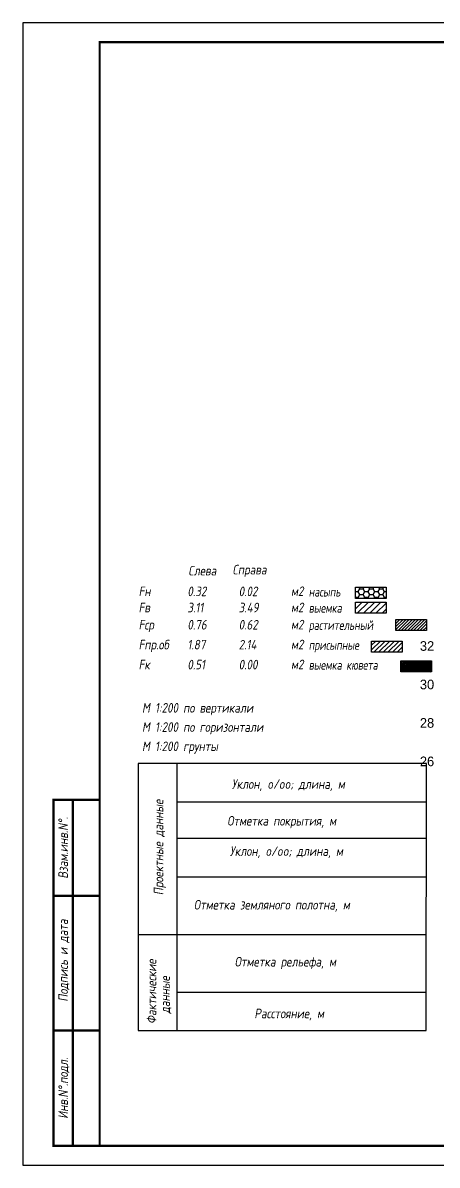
# Model space of a CAD drawing. Extents: x -717 to 1451, y -133302 to 233.
# Drawn here: x -30.1 to 77.8, y -109663.4 to -109366.4 of the extents above; entities that cross this region are included whole.
import ezdxf
from ezdxf.enums import TextEntityAlignment as Align

# ---------------------------------------------------------------- set-up
doc = ezdxf.new("R2010")
doc.units = 0
for name, color, linetype in [('Зарамочное оформление', 7, 'Continuous'), ('Линейка абсолютных высот', 7, 'Continuous'), ('Объем выемки', 7, 'Continuous'), ('Объем кюветов', 7, 'Continuous'), ('Объем насыпи', 7, 'Continuous'), ('Объем присыпных обочин', 7, 'Continuous'), ('Объем срезки растительного слоя', 7, 'Continuous'), ('Объём_2650', 7, 'Continuous'), ('Таблица', 7, 'Continuous')]:
    doc.layers.add(name, color=color, linetype=linetype)
for name, color, linetype, true_color in [('Объём_2563', 7, 'Continuous', 0xff8000), ('Объём_2570', 7, 'Continuous', 0x80ff00), ('Объём_2600', 7, 'Continuous', 0x808000), ('Объём_2620', 2, 'Continuous', 0xffff00)]:
    doc.layers.add(name, color=color, linetype=linetype, true_color=true_color)
doc.styles.get("Standard").update_dxf_attribs({"font": 'txt', "height": 2.5})
doc.styles.add('М', font='romand.shx', dxfattribs={"width": 0.8, "oblique": 10, "height": 2.5})

# ---------------------------------------------------------------- blocks, each defined once
blk = doc.blocks.new('условные обозначения')
at = {"layer": 'Объём_2563'}
h = blk.add_hatch(dxfattribs=at)
h.set_pattern_fill('ANSI31', color=256, scale=0.3)
h.set_pattern_definition([(45, (-34.5, -100.5), (-0.673519, 0.673519), [])])
h.paths.add_polyline_path([(18.26, 7.53), (27.08, 7.53), (27.08, 4.62), (18.26, 4.62)])
at = {"layer": 'Объём_2570'}
h = blk.add_hatch(dxfattribs=at)
h.set_pattern_fill('ANSI31', color=3, scale=0.2)
h.set_pattern_definition([(45, (-32.9034, -100.5), (-0.4490128, 0.4490128), [])])
h.paths.add_polyline_path([(25.29, 13.16), (34.12, 13.16), (34.12, 10.25), (25.29, 10.25)])
at = {"layer": 'Объём_2600'}
h = blk.add_hatch(dxfattribs=at)
h.set_pattern_fill('ANSI31', color=6, scale=0.4)
h.set_pattern_definition([(45, (-34.5, -100.5), (-0.898026, 0.898026), [])])
h.paths.add_polyline_path([(13.63, 17.67), (22.46, 17.67), (22.46, 14.76), (13.63, 14.76)])
at = {"layer": 'Объём_2620'}
h = blk.add_hatch(dxfattribs=at)
h.set_pattern_fill('ANSI31', color=2, scale=0.1)
h.set_pattern_definition([(45, (-33.755, -100.5), (-0.2245064, 0.2245064), [])])
h.paths.add_polyline_path([(26.75, 2.41), (35.57, 2.41), (35.57, -0.5), (26.75, -0.5)])
at = {"layer": 'Объём_2650'}
h = blk.add_hatch(dxfattribs=at)
h.set_pattern_fill('HONEY', color=5, scale=0.3)
h.set_pattern_definition([(0, (-34.5, -100.5), (1.42875, 0.824889), [0.9525, -1.905]), (120, (-34.5, -100.5), (-1.42875, 0.824889), [0.9525, -1.905]), (60, (-34.5, -100.5), (3e-09, 1.6497784), [-1.905, 0.9525])])
h.paths.add_polyline_path([(13.63, 21.49), (22.46, 21.49), (22.46, 18.58), (13.63, 18.58)])
at = {"layer": 'Объём_2563'}
blk.add_lwpolyline([(18.26, 7.53), (27.08, 7.53), (27.08, 4.62), (18.26, 4.62)], close=True, dxfattribs=at)
at = {"layer": 'Объём_2620', "color": 2}
blk.add_lwpolyline([(26.75, 2.41), (35.57, 2.41), (35.57, -0.5), (26.75, -0.5)], close=True, dxfattribs=at)
at = {"layer": 'Объём_2650', "color": 5}
blk.add_lwpolyline([(13.63, 21.49), (22.46, 21.49), (22.46, 18.58), (13.63, 18.58)], close=True, dxfattribs=at)
at = {"layer": 'Объём_2650', "color": 6}
blk.add_lwpolyline([(13.63, 17.67), (22.46, 17.67), (22.46, 14.76), (13.63, 14.76)], close=True, dxfattribs=at)
at = {"layer": 'Объём_2650', "color": 3}
blk.add_lwpolyline([(25.29, 13.16), (34.12, 13.16), (34.12, 10.25), (25.29, 10.25)], close=True, dxfattribs=at)
at = {"layer": 'Объем насыпи', "color": 1, "style": 'М', "oblique": 10, "width": 0.8}
for s, p in [('насыпь', (0.09, 19.09)), ('выемка', (0.09, 14.89)), ('растительный', (0.09, 10.42)), ('присыпные', (0.09, 5.24)), ('выемка кювета', (0.09, 0.06))]:
    blk.add_text(s, height=2.5, dxfattribs=at).set_placement(p)

msp = doc.modelspace()

# ---------------------------------------------------------------- linework, layer by layer
at = {"layer": 'Таблица', "linetype": 'Continuous', "flags": 128}
for points in [[(0, -109559), (-0.054, -109628.421)], [(75, -109559), (0, -109559)], [(10, -109559), (10, -109628.421)], [(74.946, -109628.421), (75, -109559)], [(10, -109569), (75, -109569)], [(10, -109578.421), (75, -109578.421)], [(9.946, -109588.421), (74.946, -109588.421)], [(-0.054, -109603.421), (74.946, -109603.421)], [(9.946, -109618.421), (74.946, -109618.421)], [(-0.054, -109628.421), (74.946, -109628.421)]]:
    msp.add_lwpolyline(points, dxfattribs=at)

# ---------------------------------------------------------------- block references
at = {"layer": 'Объём_2570', "xscale": 0.9}
msp.add_blockref('условные обозначения', (44.274, -109534.673), dxfattribs=at)

# ---------------------------------------------------------------- texts
at = {"style": 'М', "oblique": 10, "width": 0.8}
msp.add_text('М 1:200 грунты', height=2.5, dxfattribs=at).set_placement((0.973, -109555.769))
at = {"layer": 'Линейка абсолютных высот'}
for s, p in [('32', (77, -109528.442)), ('30', (77, -109538.442)), ('28', (77, -109548.442)), ('26', (77, -109558.442))]:
    msp.add_text(s, height=2.5, dxfattribs=at).set_placement(p, align=Align.MIDDLE_RIGHT)
at = {"layer": 'Объем выемки', "style": 'М', "oblique": 10, "width": 0.8}
for s, p in [('Fв', (0.085, -109519.695)), ('3.11', (12.785, -109519.695)), ('3.49', (26.126, -109519.695)), ('м2', (39.731, -109519.661))]:
    msp.add_text(s, height=2.5, dxfattribs=at).set_placement(p)
at = {"layer": 'Объем кюветов', "style": 'М', "oblique": 10, "width": 0.8}
for s, p in [('Fк', (0.085, -109534.52)), ('0.51', (12.785, -109534.52)), ('0.00', (26.126, -109534.52)), ('м2', (39.731, -109534.486))]:
    msp.add_text(s, height=2.5, dxfattribs=at).set_placement(p)
at = {"layer": 'Объем насыпи', "style": 'М', "oblique": 10, "width": 0.8}
for s, p in [('Слева', (13.029, -109510.109)), ('Справа', (24.522, -109509.842)), ('Fн', (0.085, -109515.49)), ('0.32', (12.785, -109515.49)), ('0.02', (26.126, -109515.49)), ('м2', (39.731, -109515.456))]:
    msp.add_text(s, height=2.5, dxfattribs=at).set_placement(p)
at = {"layer": 'Объем присыпных обочин', "style": 'М', "oblique": 10, "width": 0.8}
for s, p in [('Fпр.об', (0.085, -109529.341)), ('1.87', (12.785, -109529.341)), ('2.14', (26.126, -109529.341)), ('м2', (39.731, -109529.307))]:
    msp.add_text(s, height=2.5, dxfattribs=at).set_placement(p)
at = {"layer": 'Объем срезки растительного слоя', "style": 'М', "oblique": 10, "width": 0.8}
for s, p in [('Fср', (0.085, -109524.162)), ('0.76', (12.785, -109524.162)), ('0.62', (26.126, -109524.162)), ('м2', (39.731, -109524.129))]:
    msp.add_text(s, height=2.5, dxfattribs=at).set_placement(p)
at = {"layer": 'Таблица', "style": 'М', "oblique": 10, "width": 0.8}
for s, p in [('М 1:200 по вертикали', (0.973, -109545.769)), ('М 1:200 по горизонтали', (0.973, -109550.769)), ('Уклон, o/oo; длина, м', (24.315, -109565.584)), ('Отметка покрытия, м', (23.148, -109575.139)), ('Уклон, o/oo; длина, м', (23.824, -109583.017)), ('Отметка земляного полотна, м', (14.462, -109596.965)), ('Отметка рельефа, м', (25.077, -109611.777)), ('Расстояние, м', (30.202, -109625.23))]:
    msp.add_text(s, height=2.5, dxfattribs=at).set_placement(p)
for s, p in [('Проектные данные ', (6.519, -109593.238)), ('Фактические ', (4.698, -109626.693)), ('данные', (8.204, -109623.988))]:
    msp.add_text(s, height=2.5, rotation=90, dxfattribs=at).set_placement(p)

# ---------------------------------------------------------------- wipeouts: each hides what was drawn before it
msp.add_wipeout([(-10.054, -109568.421), (-22.054, -109568.421), (-22.054, -109658.421), (-10.054, -109658.421)]).dxf.layer = 'Зарамочное оформление'

# ---------------------------------------------------------------- next in the draw order: linework, layer by layer
at = {"flags": 128}
msp.add_lwpolyline([(-30.054, -109663.421), (389.946, -109663.421), (389.946, -109366.421), (-30.054, -109366.421)], close=True, dxfattribs=at)
at = {"const_width": 0.6, "flags": 128}
msp.add_lwpolyline([(-10.054, -109658.421), (384.946, -109658.421), (384.946, -109371.421), (-10.054, -109371.421)], close=True, dxfattribs=at)
at = {"layer": 'Зарамочное оформление', "linetype": 'Continuous', "lineweight": -3, "const_width": 0.6, "flags": 128}
for points in [[(-10.054, -109658.421), (-22.054, -109658.421), (-22.054, -109568.421), (-10.054, -109568.421)], [(-17.054, -109658.421), (-17.054, -109568.421)], [(-22.054, -109593.421), (-10.054, -109593.421)], [(-22.054, -109628.421), (-10.054, -109628.421)]]:
    msp.add_lwpolyline(points, dxfattribs=at)

# ---------------------------------------------------------------- next in the draw order: texts
at = {"layer": 'Зарамочное оформление', "lineweight": 15, "style": 'М', "oblique": 10, "width": 0.8}
for s, p in [('Взам.инв.N%%d.', (-19.554, -109580.921)), ('Подпись и дата', (-19.572, -109610.227)), ('Инв.N%%d.подл.', (-19.554, -109643.421))]:
    msp.add_text(s, height=2.5, rotation=90, dxfattribs=at).set_placement(p, align=Align.MIDDLE_CENTER)

doc.saveas('drawing.dxf')
